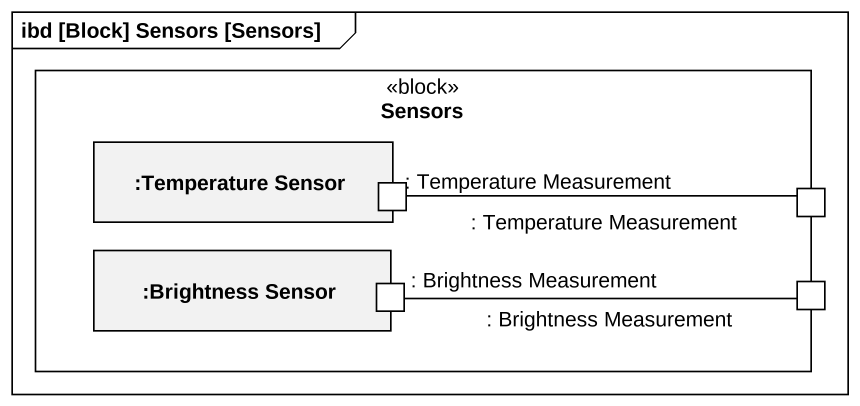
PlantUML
@startuml
mainframe ibd [Block] Sensors [Sensors]
rectangle Sensors <<block>> {
  rectangle ":Temperature Sensor" as Temperature_Sensor {
    port ": Temperature Measurement" as Temperature_Measurement
  }
  port ": Temperature Measurement" as Temperature_Measurement_2
  rectangle ":Brightness Sensor" as Brightness_Sensor {
    port ": Brightness Measurement" as Brightness_Measurement
  }
  port ": Brightness Measurement" as Brightness_Measurement_2
}
Temperature_Measurement_2 -left- Temperature_Measurement
Brightness_Measurement_2 -left- Brightness_Measurement
@enduml
